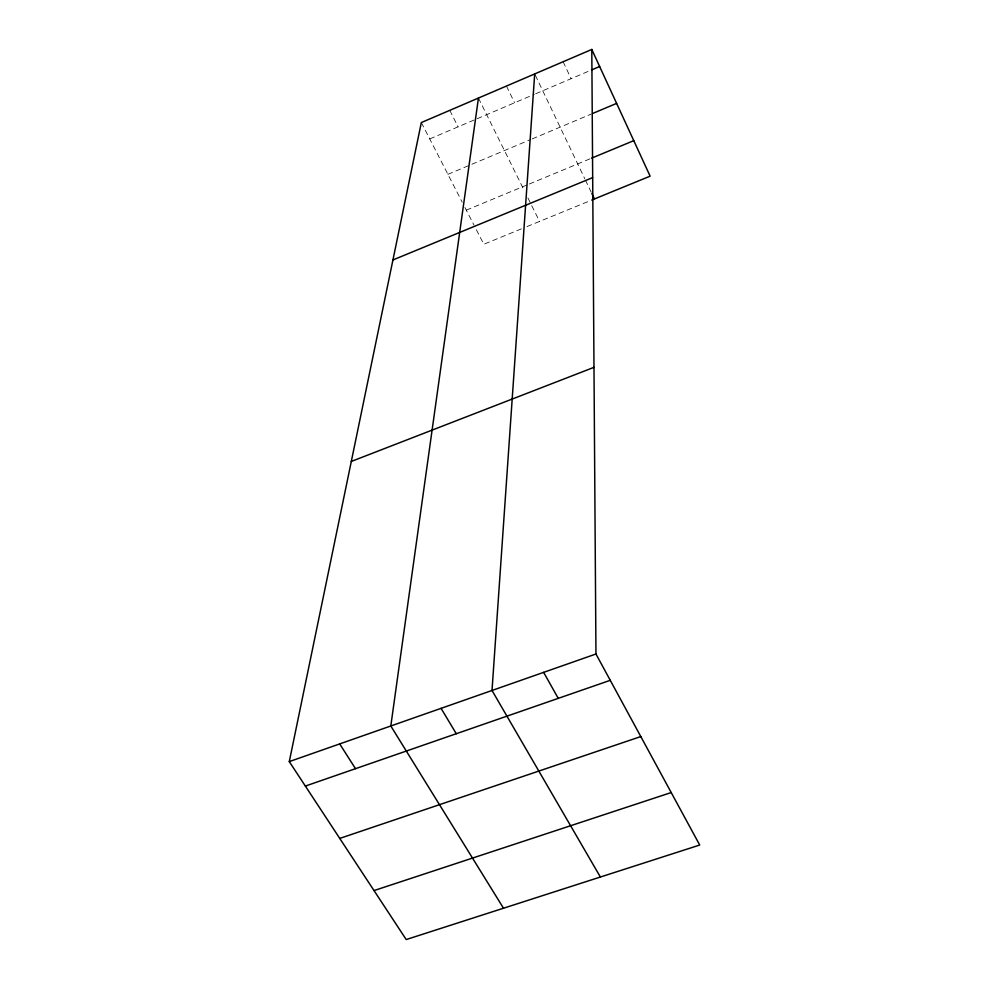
<?xml version="1.0" encoding="UTF-8"?>
<svg xmlns="http://www.w3.org/2000/svg" width="989" height="989" viewBox="0 0 989 989"><rect width="100%" height="100%" fill="white"/><g stroke="black" fill="none" stroke-linecap="round" stroke-linejoin="round"><path stroke-width="0.74" stroke-dasharray="4.95 3.71" d="M429.733 138.93L475.783 119.298M477.143 118.729L534.295 94.363M535.704 93.77L590.124 70.565M447.918 174.336L530.796 139.486M532.193 138.905L591.101 114.118M466.301 210.15L527.941 184.572M529.313 184.003L590.272 158.71M521.376 228.879L483.806 244.258L474.708 226.518M526.964 226.58L590.309 200.643M421.326 122.549L462.209 202.189M464.941 207.492L474.003 225.158M449.772 110.348L458.092 126.839M478.441 98.059L524.479 191.001M527.916 197.924L539.561 221.425M506.467 86.043L514.601 102.757M535.321 75.226L584.783 178.749M585.426 180.097L591.224 192.225M563.137 61.738L571.086 78.687"/><path stroke-width="1.48" d="M534.69 73.928L492.015 690.47L600.385 877.033M478.441 98.059L390.803 725.975L503.512 908.223M591.793 49.45L595.959 654.001L699.718 845.039L406.207 939.55L289.283 761.604L421.326 122.549L591.793 49.45L650.119 176.166L591.694 200.087M591.484 69.996L599.643 66.51M592.522 113.525L616.617 103.388M591.669 158.129L633.776 140.661M392.93 259.959L592.671 177.612M351.305 461.455L593.981 367.339M289.283 761.604L595.959 654.001M305.366 786.07L610.262 680.321M339.759 838.412L640.81 736.57M374.027 890.57L671.21 792.548M339.697 743.913L355.496 768.676M441.069 708.347L456.288 733.727M543.641 672.359L558.253 698.358M591.867 193.572L594.438 198.962"/></g></svg>
